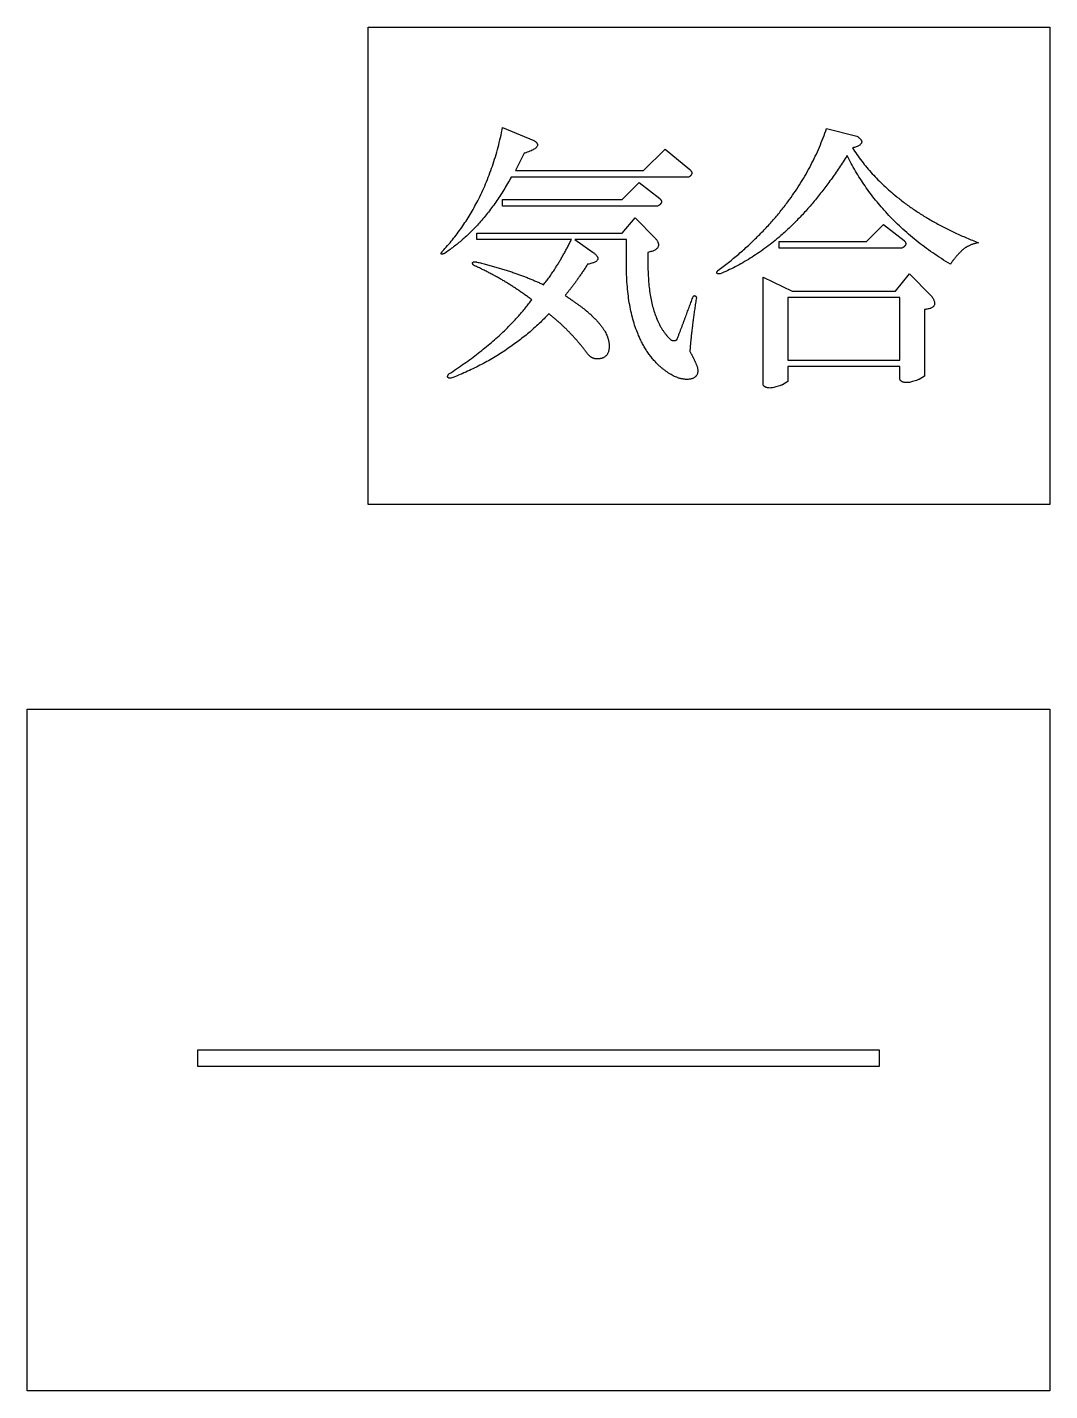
# Model space of a CAD drawing. Header units: millimetres. Extents: x -50 to 100, y -70 to 130.
import ezdxf

# ---------------------------------------------------------------- set-up
doc = ezdxf.new("R2010")
doc.units = ezdxf.units.MM
doc.layers.get('0').update_dxf_attribs({"linetype": 'CONTINUOUS'})

msp = doc.modelspace()

# ---------------------------------------------------------------- linework, layer by layer
for p, q in [((19.74, 115.3), (24.32, 113.4)), ((67.26, 115.14), (71.69, 114.03)), ((40.42, 108.98), (43.58, 112.14)), ((43.58, 112.14), (47.21, 109.14)), ((22.9, 111.51), (21.63, 108.98)), ((47.05, 108.03), (21, 108.03)), ((21.63, 108.98), (40.42, 108.98)), ((37.26, 104.72), (39.79, 107.24)), ((39.79, 107.24), (42.79, 104.88)), ((19.74, 103.77), (19.74, 104.72)), ((19.74, 104.72), (37.26, 104.72)), ((42.48, 103.77), (19.74, 103.77)), ((37.26, 99.82), (39.16, 102.03)), ((39.16, 102.03), (42.16, 99.03)), ((73.11, 98.56), (75.63, 101.09)), ((75.63, 101.09), (78.63, 98.72)), ((15.95, 98.88), (15.95, 99.82)), ((15.95, 99.82), (37.26, 99.82)), ((29.84, 98.88), (15.95, 98.88)), ((37.9, 98.88), (30.32, 98.88)), ((30.32, 98.88), (33, 96.98)), ((37.9, 95.24), (37.9, 98.88)), ((60.32, 97.61), (60.32, 98.56)), ((60.32, 98.56), (73.11, 98.56)), ((41.05, 96.98), (41.05, 95.4)), ((78.32, 97.61), (60.32, 97.61)), ((57.95, 77.56), (57.95, 93.35)), ((57.95, 93.35), (62.21, 91.3)), ((77.37, 91.3), (79.42, 93.82)), ((79.42, 93.82), (82.58, 90.67)), ((62.21, 91.3), (77.37, 91.3)), ((81.63, 88.61), (81.63, 78.82)), ((78, 80.24), (61.58, 80.24)), ((61.58, 80.24), (61.58, 78.03)), ((78, 78.35), (78, 80.24)), ((61.58, 78.03), (60.79, 77.56)), ((81.63, 78.82), (80.84, 78.35))]:
    msp.add_line(p, q)
for points in [[(0, 130), (100, 130), (100, 60), (0, 60)], [(61.58, 81.19), (78, 81.19), (78, 90.35), (61.58, 90.35)], [(-50, 30), (100, 30), (100, -70), (-50, -70)], [(-25, -20), (75, -20), (75, -22.45), (-25, -22.45)]]:
    msp.add_lwpolyline(points, close=True)
for points in [[(10.9, 97.14), (17.53, 104.24), (19.74, 115.3)], [(51.32, 94.3), (63.16, 103.14), (67.26, 115.14)], [(71.69, 114.03), (73.42, 112.93), (71.05, 112.3)], [(24.32, 113.4), (25.9, 112.45), (22.9, 111.51)], [(71.05, 112.3), (76.9, 103.3), (89.53, 98.4)], [(70.26, 111.19), (62.21, 98.24), (51.63, 93.82)], [(85.42, 95.24), (75.16, 101.4), (70.26, 111.19)], [(21, 108.03), (17.05, 100.77), (11.21, 96.82)], [(47.21, 109.14), (47.84, 108.51), (47.05, 108.03)], [(42.79, 104.88), (43.42, 104.24), (42.48, 103.77)], [(25.74, 92.24), (27.79, 94.77), (29.84, 98.88)], [(42.16, 99.03), (43.42, 97.45), (41.05, 96.98)], [(78.63, 98.72), (79.26, 98.09), (78.32, 97.61)], [(89.53, 98.4), (87.95, 98.09), (87, 97.14)], [(11.21, 96.82), (10.42, 96.51), (10.9, 97.14)], [(33, 96.98), (34.74, 95.72), (32.21, 95.24)], [(87, 97.14), (86.05, 96.19), (85.42, 95.24)], [(15.48, 95.09), (15, 95.72), (15.95, 95.56)], [(24, 90.03), (20.05, 93.03), (15.48, 95.09)], [(15.95, 95.56), (21.32, 94.3), (25.74, 92.24)], [(32.21, 95.24), (30.16, 92.09), (28.9, 90.67)], [(42.48, 80.56), (37.9, 85.14), (37.9, 95.24)], [(41.05, 95.4), (41.05, 87.35), (44.37, 84.19)], [(51.63, 93.82), (50.84, 93.82), (51.32, 94.3)], [(11.84, 79.14), (19.9, 84.35), (24, 90.03)], [(28.9, 90.67), (31.74, 88.77), (32.84, 87.67)], [(45.32, 84.19), (46.58, 87.51), (47.69, 90.51)], [(48.16, 90.35), (47.37, 85.14), (47.21, 82.45)], [(47.69, 90.51), (48, 90.82), (48.16, 90.35)], [(82.58, 90.67), (84, 88.77), (81.63, 88.61)], [(26.53, 87.98), (20.69, 81.82), (12.16, 78.51)], [(32.05, 82.3), (29.69, 85.45), (26.53, 87.98)], [(32.84, 87.67), (35.37, 85.3), (35.37, 83.24)], [(44.37, 84.19), (44.84, 83.88), (45.32, 84.19)], [(33.63, 81.35), (32.69, 81.35), (32.05, 82.3)], [(35.37, 83.24), (35.37, 81.35), (33.63, 81.35)], [(47.21, 82.45), (47.84, 81.35), (48.32, 80.09)], [(46.74, 78.35), (44.84, 78.35), (42.48, 80.56)], [(48.32, 80.09), (48.63, 78.35), (46.74, 78.35)], [(12.16, 78.51), (11.37, 78.51), (11.84, 79.14)], [(80.84, 78.35), (78.48, 77.4), (78, 78.35)], [(60.79, 77.56), (58.42, 76.61), (57.95, 77.56)]]:
    msp.add_open_spline(points, degree=2)

doc.saveas('drawing.dxf')
